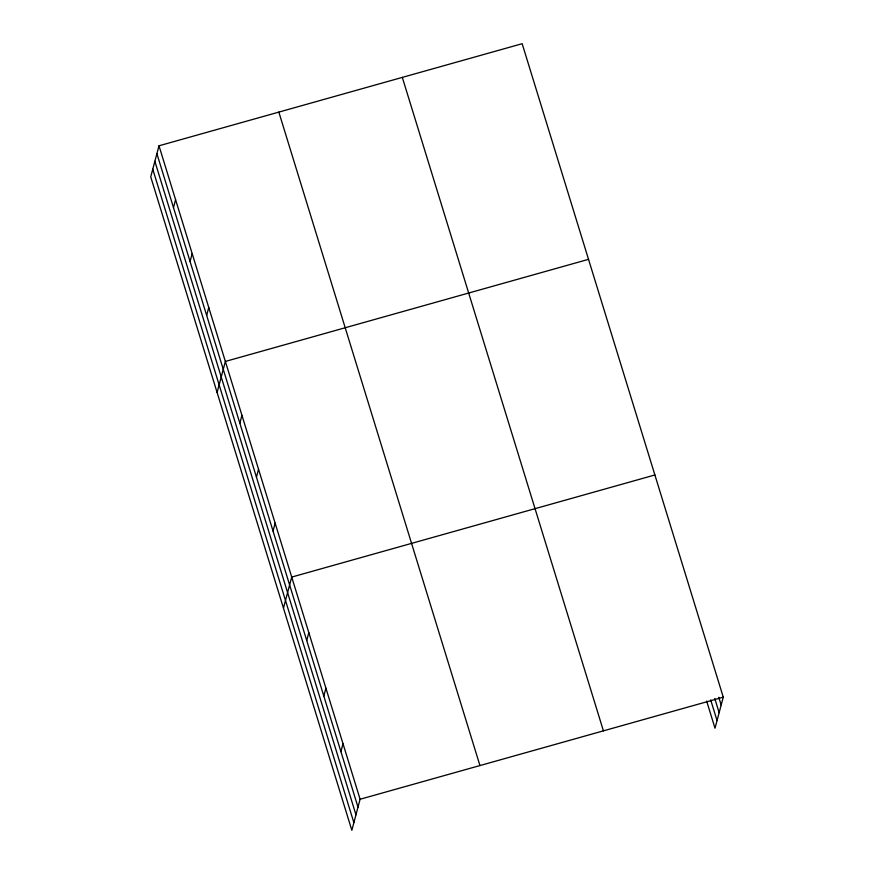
<?xml version="1.0" encoding="UTF-8"?>
<svg xmlns="http://www.w3.org/2000/svg" width="874" height="874" viewBox="0 0 874 874"><rect width="100%" height="100%" fill="white"/><g stroke="black" fill="none" stroke-linecap="round" stroke-linejoin="round"><path stroke-width="1.31" d="M158.992 145.794L150.732 176.843L351.84 830.3L360.099 799.251L158.992 145.794L522.16 43.7L723.268 697.157L715.008 728.206L706.662 701.079M173.478 207.608L175.587 199.709M190.073 261.512L192.171 253.624M206.668 315.427L208.766 307.528M217.102 392.481L225.361 361.443L588.53 259.338M239.847 423.245L241.945 415.347M256.443 477.16L258.54 469.262M273.027 531.064L275.135 523.165M283.46 608.129L291.719 577.08L654.888 474.975M306.719 640.522L308.817 632.623M323.806 696.065L325.915 688.166M340.904 751.607L343.001 743.708M360.099 799.251L723.268 697.157M718.789 697.299L721.17 705.056M714.768 698.479L719.138 712.692M710.682 699.899L717.041 720.558M402.313 77.393L603.421 730.85M278.839 112.101L479.946 765.558M156.894 153.693L358.001 807.15M154.862 161.329L355.969 814.786M152.764 169.206L353.872 822.663"/></g></svg>
